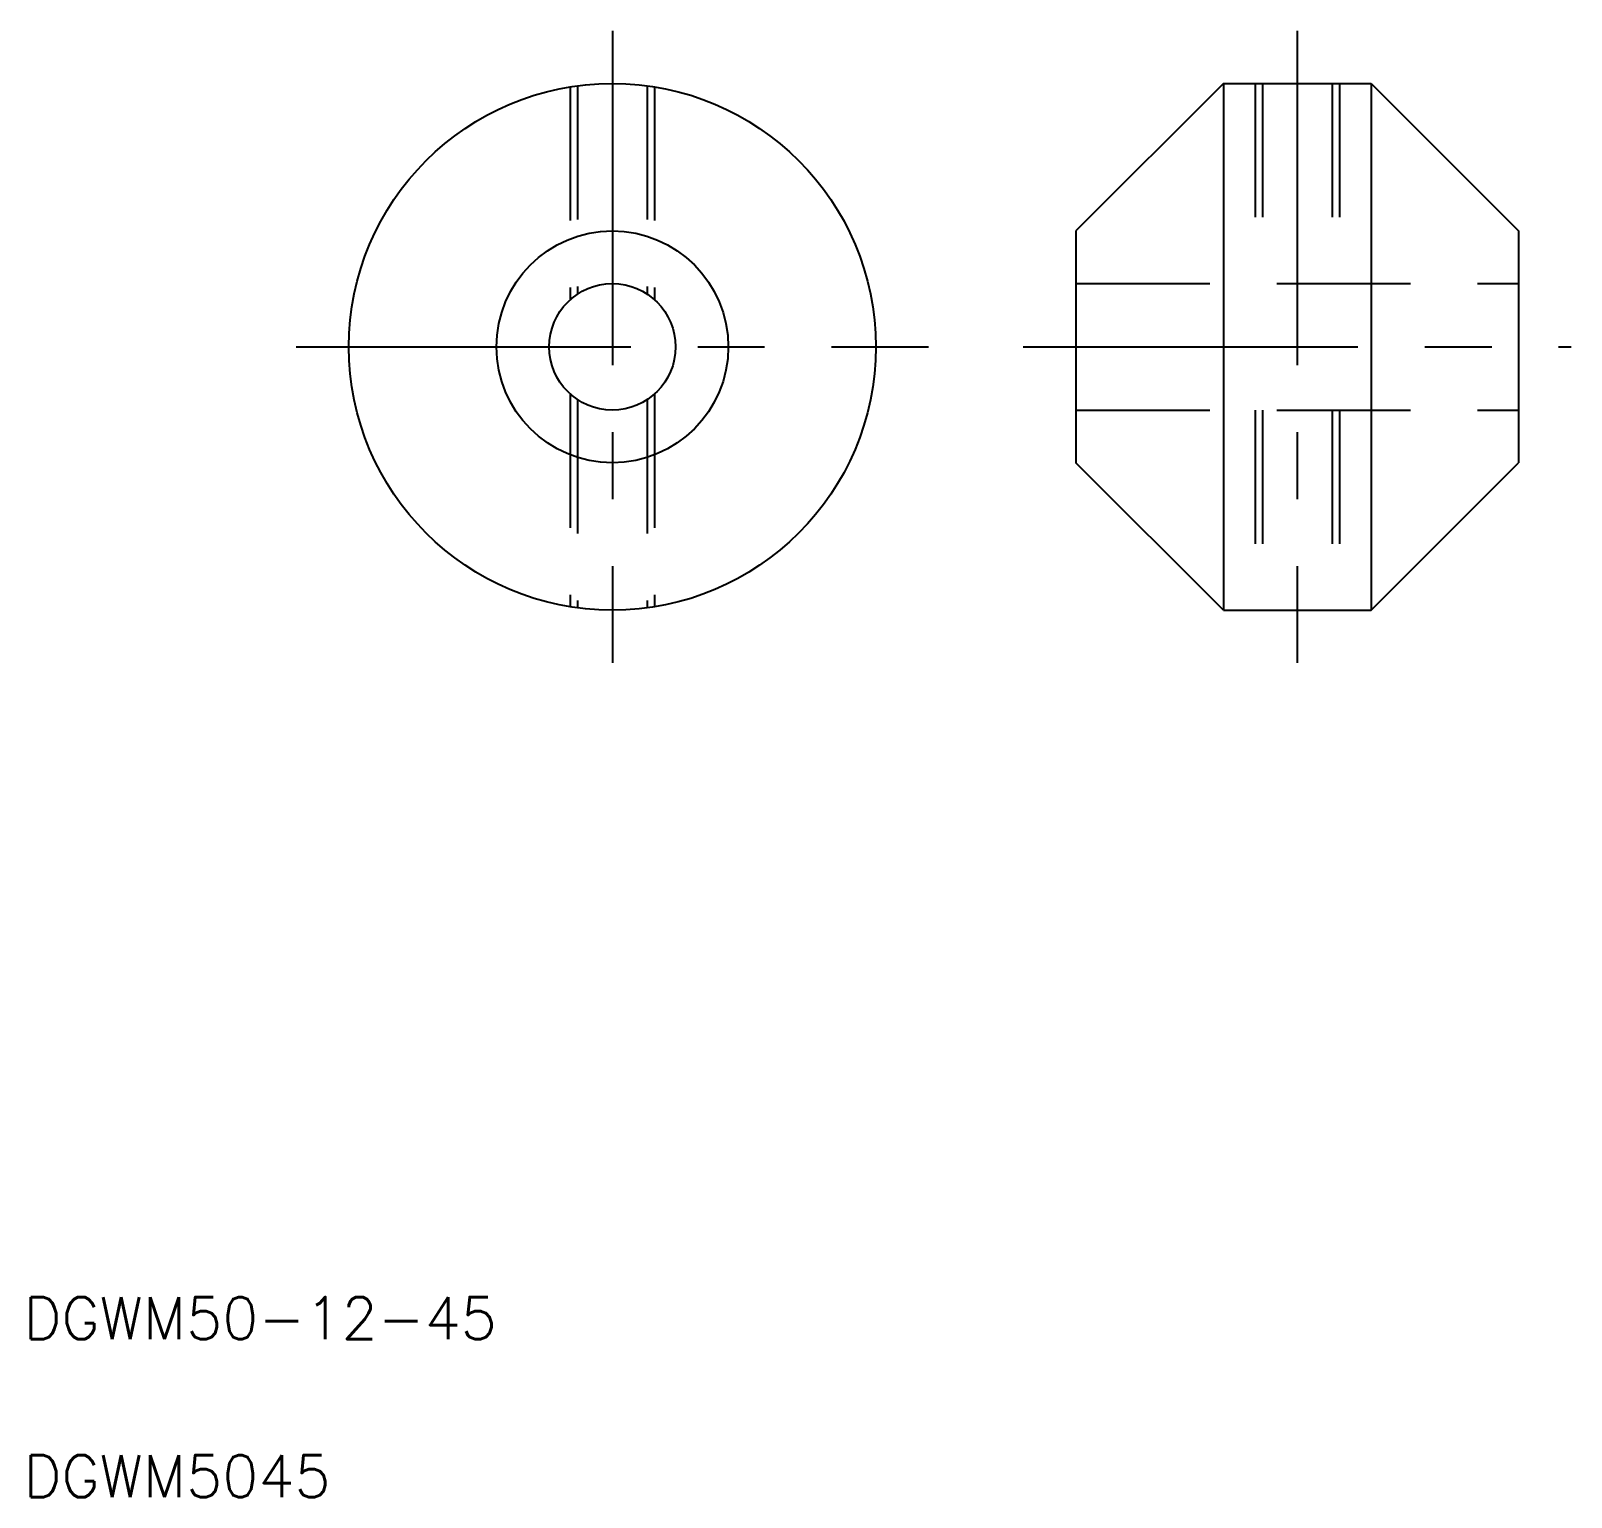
# Model space of a CAD drawing. Extents: x 11 to 157, y 10 to 149.
import ezdxf

# ---------------------------------------------------------------- set-up
doc = ezdxf.new("R2010")
doc.units = 0
doc.linetypes.add('CENTER', pattern=[50.8, 31.75, -6.35, 6.35, -6.35])
doc.linetypes.add('DASHED', pattern=[19.05, 12.7, -6.35])
doc.layers.get('0').update_dxf_attribs({"linetype": 'CONTINUOUS'})
doc.layers.add('CENTER', color=1, linetype='CENTER')
doc.styles.get("Standard").update_dxf_attribs({"font": 'txt', "bigfont": 'BIGFONT'})

msp = doc.modelspace()

# ---------------------------------------------------------------- linework, layer by layer
at = {"color": 3, "linetype": 'DASHED'}
for p, q in [((61.88, 143.86), (61.88, 123.65)), ((62.58, 143.96), (62.58, 124.19)), ((69.18, 143.96), (69.18, 124.19)), ((69.88, 143.86), (69.88, 123.65)), ((126.88, 144.18), (126.88, 125.18)), ((127.58, 144.18), (127.58, 125.18)), ((134.18, 144.18), (134.18, 125.18)), ((134.88, 144.18), (134.88, 125.18)), ((109.88, 125.18), (151.88, 125.18)), ((61.88, 114.71), (61.88, 94.5)), ((62.58, 114.17), (62.58, 94.4)), ((69.18, 114.17), (69.18, 94.4)), ((69.88, 114.71), (69.88, 94.5)), ((109.88, 113.18), (151.88, 113.18)), ((126.88, 113.18), (126.88, 94.18)), ((127.58, 113.18), (127.58, 94.18)), ((134.18, 113.18), (134.18, 94.18)), ((134.88, 113.18), (134.88, 94.18))]:
    msp.add_line(p, q, dxfattribs=at)
at = {"color": 7, "linetype": 'CONTINUOUS'}
for p, q in [((123.88, 144.18), (109.88, 130.18)), ((123.88, 144.18), (123.88, 94.18)), ((123.88, 144.18), (137.88, 144.18)), ((137.88, 144.18), (151.88, 130.18)), ((137.88, 144.18), (137.88, 94.18)), ((137.88, 131.63), (137.88, 131.63)), ((109.88, 130.18), (109.88, 108.18)), ((151.88, 130.18), (151.88, 108.18)), ((137.88, 119.18), (137.88, 119.18)), ((123.88, 94.18), (109.88, 108.18)), ((137.88, 94.18), (151.88, 108.18)), ((123.88, 94.18), (137.88, 94.18))]:
    msp.add_line(p, q, dxfattribs=at)
for radius in [25, 11, 6]:
    msp.add_circle((65.88, 119.18), radius, dxfattribs=at)
at = {"layer": 'CENTER', "color": 1, "linetype": 'CENTER'}
for p, q in [((65.88, 149.18), (65.88, 89.18)), ((130.88, 149.18), (130.88, 89.18)), ((35.88, 119.18), (95.88, 119.18)), ((104.88, 119.18), (156.88, 119.18))]:
    msp.add_line(p, q, dxfattribs=at)

# ---------------------------------------------------------------- texts
at = {"color": 7, "linetype": 'CONTINUOUS'}
for s, p in [('DGWM50-12-45', (10, 25)), ('DGWM5045', (10, 10))]:
    msp.add_text(s, height=4, dxfattribs=at).set_placement(p)

doc.saveas('drawing.dxf')
